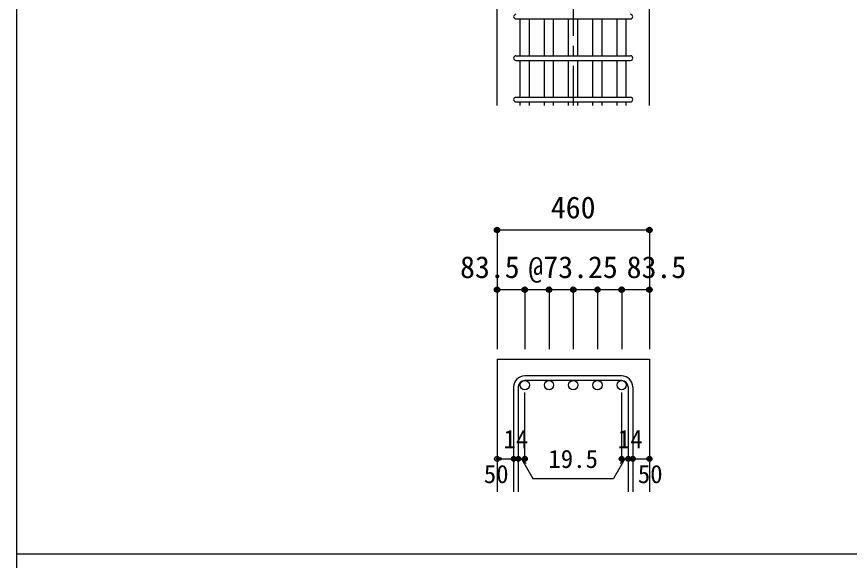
# Model space of a CAD drawing. Units: millimetres at full size, sheet at 1:30; details may follow other scales. Extents: x -5973 to 5954, y -4195 to 4201.
# Drawn here: x -5973 to -3464, y -15 to 1624 of the extents above; entities that cross this region are included whole.
import ezdxf
from ezdxf.enums import TextEntityAlignment as Align

# ---------------------------------------------------------------- set-up
doc = ezdxf.new("R2010")
doc.units = ezdxf.units.MM
doc.header["$LTSCALE"] = 30
doc.header["$PDMODE"] = 32
doc.header["$PDSIZE"] = 15
doc.linetypes.add('CHAIN1', pattern=[8, 5, -1, 1, -1])
for name, color, linetype in [('0-1_躯体線', 2, 'Continuous'), ('0-5_基礎梁筋', 7, 'Continuous'), ('0-6_スタラップ筋', 7, 'Continuous'), ('0-D_寸法', 4, 'Continuous'), ('F-0_枠', 6, 'Continuous')]:
    doc.layers.add(name, color=color, linetype=linetype)
doc.styles.add('ＭＳ ゴシック', font='')
doc.styles.get('ＭＳ ゴシック').set_extended_font_data('MS Gothic')

msp = doc.modelspace()

# ---------------------------------------------------------------- linework, layer by layer
at = {"layer": '0-1_躯体線'}
for p, q in [((-4525.3, 1356.03), (-4525.3, 1756.03)), ((-4525.3, 591.03), (-4525.3, 191.03)), ((-4525.3, 591.03), (-4066.3, 591.03)), ((-4066.3, 591.03), (-4066.3, 191.03))]:
    msp.add_line(p, q, dxfattribs=at)
msp.add_lwpolyline([(-4066.3, 1356.03), (-4066.3, 1756.03), (-3595.8, 1756.03)], dxfattribs=at)
at = {"layer": '0-5_基礎梁筋'}
for p, q in [((-4455.8, 1506.03), (-4455.8, 1617.03)), ((-4427.8, 1506.03), (-4427.8, 1617.03)), ((-4382.8, 1506.03), (-4382.8, 1617.03)), ((-4354.8, 1506.03), (-4354.8, 1617.03)), ((-4309.8, 1506.03), (-4309.8, 1617.03)), ((-4281.8, 1506.03), (-4281.8, 1617.03)), ((-4236.8, 1506.03), (-4236.8, 1617.03)), ((-4208.8, 1506.03), (-4208.8, 1617.03)), ((-4163.8, 1506.03), (-4163.8, 1617.03)), ((-4135.8, 1506.03), (-4135.8, 1617.03)), ((-4455.8, 1381.03), (-4455.8, 1492.03)), ((-4427.8, 1381.03), (-4427.8, 1492.03)), ((-4382.8, 1381.03), (-4382.8, 1492.03)), ((-4354.8, 1381.03), (-4354.8, 1492.03)), ((-4309.8, 1381.03), (-4309.8, 1492.03)), ((-4281.8, 1381.03), (-4281.8, 1492.03)), ((-4236.8, 1381.03), (-4236.8, 1492.03)), ((-4208.8, 1381.03), (-4208.8, 1492.03)), ((-4163.8, 1381.03), (-4163.8, 1492.03)), ((-4135.8, 1381.03), (-4135.8, 1492.03)), ((-4455.8, 1356.03), (-4455.8, 1367.03)), ((-4427.8, 1356.03), (-4427.8, 1367.03)), ((-4382.8, 1356.03), (-4382.8, 1367.03)), ((-4354.8, 1356.03), (-4354.8, 1367.03)), ((-4309.8, 1356.03), (-4309.8, 1367.03)), ((-4281.8, 1356.03), (-4281.8, 1367.03)), ((-4236.8, 1356.03), (-4236.8, 1367.03)), ((-4208.8, 1356.03), (-4208.8, 1367.03)), ((-4163.8, 1356.03), (-4163.8, 1367.03)), ((-4135.8, 1356.03), (-4135.8, 1367.03))]:
    msp.add_line(p, q, dxfattribs=at)
at = {"layer": '0-5_基礎梁筋', "color": 3}
for centre in [(-4441.8, 513.03), (-4368.8, 513.03), (-4295.8, 513.03), (-4222.8, 513.03), (-4149.8, 513.03)]:
    msp.add_circle(centre, 14, dxfattribs=at)
at = {"layer": '0-6_スタラップ筋'}
for p, q in [((-4468.3, 1617.03), (-4123.3, 1617.03)), ((-4468.3, 1506.03), (-4123.3, 1506.03)), ((-4468.3, 1492.03), (-4123.3, 1492.03)), ((-4468.3, 1381.03), (-4123.3, 1381.03)), ((-4468.3, 1367.03), (-4123.3, 1367.03)), ((-4149.8, 541.03), (-4441.8, 541.03)), ((-4149.8, 527.03), (-4441.8, 527.03)), ((-4475.3, 507.53), (-4475.3, 191.03)), ((-4461.3, 507.53), (-4461.3, 191.03)), ((-4130.3, 507.53), (-4130.3, 191.03)), ((-4116.3, 507.53), (-4116.3, 191.03))]:
    msp.add_line(p, q, dxfattribs=at)
for centre, radius, start, end in [((-4468.3, 1624.03), 7, 90, 270), ((-4123.3, 1624.03), 7, 270, 90), ((-4468.3, 1499.03), 7, 90, 270), ((-4123.3, 1499.03), 7, 270, 90), ((-4468.3, 1374.03), 7, 90, 270), ((-4123.3, 1374.03), 7, 270, 90), ((-4441.8, 507.53), 33.5, 90, 180), ((-4441.8, 507.53), 19.5, 90, 180), ((-4149.8, 507.53), 33.5, 0, 90), ((-4149.8, 507.53), 19.5, 0, 90)]:
    msp.add_arc(centre, radius, start, end, dxfattribs=at)
at = {"layer": '0-D_寸法', "linetype": 'CHAIN1'}
msp.add_line((-4295.8, 3156.03), (-4295.8, 1356.03), dxfattribs=at)
at = {"layer": '0-D_寸法'}
for p, q in [((-4525.3, 981.03), (-4525.3, 801.03)), ((-4525.3, 981.03), (-4066.3, 981.03)), ((-4066.3, 981.03), (-4066.3, 801.03)), ((-4066.3, 981.03), (-4066.3, 801.03)), ((-4525.3, 801.03), (-4525.3, 621.03)), ((-4525.3, 801.03), (-4066.3, 801.03)), ((-4441.8, 801.03), (-4441.8, 621.03)), ((-4368.8, 801.03), (-4368.8, 621.03)), ((-4295.8, 801.03), (-4295.8, 621.03)), ((-4222.8, 801.03), (-4222.8, 621.03)), ((-4149.8, 801.03), (-4149.8, 621.03)), ((-4066.3, 801.03), (-4066.3, 621.03)), ((-4441.8, 291.03), (-4441.8, 490.36)), ((-4149.8, 291.03), (-4149.8, 490.36)), ((-4525.3, 291.03), (-4475.3, 291.03)), ((-4475.3, 291.03), (-4441.8, 291.03)), ((-4451.55, 291.03), (-4437.41, 276.89)), ((-4451.55, 291.03), (-4417.33, 231.75)), ((-4140.05, 291.03), (-4174.27, 231.75)), ((-4140.05, 291.03), (-4154.19, 276.89)), ((-4149.8, 291.03), (-4066.3, 291.03)), ((-4130.3, 291.03), (-4116.3, 291.03)), ((-4417.33, 231.75), (-4174.27, 231.75))]:
    msp.add_line(p, q, dxfattribs=at)
for centre, radius in [((-4525.3, 981.03), 8), ((-4525.3, 981.03), 7.2), ((-4525.3, 981.03), 6.4), ((-4525.3, 981.03), 5.6), ((-4525.3, 981.03), 4.8), ((-4525.3, 981.03), 4), ((-4525.3, 981.03), 3.2), ((-4525.3, 981.03), 2.4), ((-4525.3, 981.03), 1.6), ((-4525.3, 981.03), 0.8), ((-4066.3, 981.03), 8), ((-4066.3, 981.03), 7.2), ((-4066.3, 981.03), 6.4), ((-4066.3, 981.03), 5.6), ((-4066.3, 981.03), 4.8), ((-4066.3, 981.03), 4), ((-4066.3, 981.03), 3.2), ((-4066.3, 981.03), 2.4), ((-4066.3, 981.03), 1.6), ((-4066.3, 981.03), 0.8), ((-4525.3, 801.03), 8), ((-4525.3, 801.03), 7.2), ((-4525.3, 801.03), 6.4), ((-4525.3, 801.03), 5.6), ((-4525.3, 801.03), 4.8), ((-4525.3, 801.03), 4), ((-4525.3, 801.03), 3.2), ((-4525.3, 801.03), 2.4), ((-4441.8, 801.03), 8), ((-4441.8, 801.03), 7.2), ((-4441.8, 801.03), 6.4), ((-4441.8, 801.03), 5.6), ((-4441.8, 801.03), 4.8), ((-4441.8, 801.03), 4), ((-4441.8, 801.03), 3.2), ((-4441.8, 801.03), 2.4), ((-4368.8, 801.03), 8), ((-4368.8, 801.03), 7.2), ((-4368.8, 801.03), 6.4), ((-4368.8, 801.03), 5.6), ((-4368.8, 801.03), 4.8), ((-4368.8, 801.03), 4), ((-4368.8, 801.03), 3.2), ((-4368.8, 801.03), 2.4), ((-4295.8, 801.03), 8), ((-4295.8, 801.03), 7.2), ((-4295.8, 801.03), 6.4), ((-4295.8, 801.03), 5.6), ((-4295.8, 801.03), 4.8), ((-4295.8, 801.03), 4), ((-4295.8, 801.03), 3.2), ((-4295.8, 801.03), 2.4), ((-4222.8, 801.03), 8), ((-4222.8, 801.03), 7.2), ((-4222.8, 801.03), 6.4), ((-4222.8, 801.03), 5.6), ((-4222.8, 801.03), 4.8), ((-4222.8, 801.03), 4), ((-4222.8, 801.03), 3.2), ((-4222.8, 801.03), 2.4), ((-4149.8, 801.03), 8), ((-4149.8, 801.03), 7.2), ((-4149.8, 801.03), 6.4), ((-4149.8, 801.03), 5.6), ((-4149.8, 801.03), 4.8), ((-4149.8, 801.03), 4), ((-4149.8, 801.03), 3.2), ((-4149.8, 801.03), 2.4), ((-4066.3, 801.03), 8), ((-4066.3, 801.03), 7.2), ((-4066.3, 801.03), 6.4), ((-4066.3, 801.03), 5.6), ((-4066.3, 801.03), 4.8), ((-4066.3, 801.03), 4), ((-4066.3, 801.03), 3.2), ((-4066.3, 801.03), 2.4), ((-4525.3, 801.03), 1.6), ((-4525.3, 801.03), 0.8), ((-4441.8, 801.03), 1.6), ((-4441.8, 801.03), 0.8), ((-4368.8, 801.03), 1.6), ((-4368.8, 801.03), 0.8), ((-4295.8, 801.03), 1.6), ((-4295.8, 801.03), 0.8), ((-4222.8, 801.03), 1.6), ((-4222.8, 801.03), 0.8), ((-4149.8, 801.03), 1.6), ((-4149.8, 801.03), 0.8), ((-4066.3, 801.03), 1.6), ((-4066.3, 801.03), 0.8), ((-4525.3, 291.03), 2.4), ((-4525.3, 291.03), 2), ((-4525.3, 291.03), 1.6), ((-4525.3, 291.03), 1.2), ((-4525.3, 291.03), 0.8), ((-4525.3, 291.03), 0.4), ((-4516.8, 291.03), 4), ((-4516.8, 291.03), 3.6), ((-4516.8, 291.03), 3.2), ((-4516.8, 291.03), 2.8), ((-4475.3, 291.03), 4), ((-4475.3, 291.03), 3.6), ((-4475.3, 291.03), 3.2), ((-4475.3, 291.03), 2.8), ((-4475.3, 291.03), 2.4), ((-4475.3, 291.03), 2), ((-4475.3, 291.03), 1.6), ((-4475.3, 291.03), 1.2), ((-4475.3, 291.03), 0.8), ((-4475.3, 291.03), 0.4), ((-4461.3, 291.03), 4), ((-4461.3, 291.03), 3.6), ((-4461.3, 291.03), 3.2), ((-4461.3, 291.03), 2.8), ((-4461.3, 291.03), 2.4), ((-4461.3, 291.03), 2), ((-4461.3, 291.03), 1.6), ((-4461.3, 291.03), 1.2), ((-4461.3, 291.03), 0.8), ((-4461.3, 291.03), 0.4), ((-4441.8, 291.03), 4), ((-4441.8, 291.03), 3.6), ((-4441.8, 291.03), 3.2), ((-4441.8, 291.03), 2.8), ((-4441.8, 291.03), 2.4), ((-4441.8, 291.03), 2), ((-4441.8, 291.03), 1.6), ((-4441.8, 291.03), 1.2), ((-4441.8, 291.03), 0.8), ((-4441.8, 291.03), 0.4), ((-4149.8, 291.03), 4), ((-4149.8, 291.03), 3.6), ((-4149.8, 291.03), 3.2), ((-4149.8, 291.03), 2.8), ((-4149.8, 291.03), 2.4), ((-4149.8, 291.03), 2), ((-4149.8, 291.03), 1.6), ((-4149.8, 291.03), 1.2), ((-4149.8, 291.03), 0.8), ((-4149.8, 291.03), 0.4), ((-4130.3, 291.03), 4), ((-4130.3, 291.03), 3.6), ((-4130.3, 291.03), 3.2), ((-4130.3, 291.03), 2.8), ((-4130.3, 291.03), 2.4), ((-4130.3, 291.03), 2), ((-4130.3, 291.03), 1.6), ((-4130.3, 291.03), 1.2), ((-4130.3, 291.03), 0.8), ((-4130.3, 291.03), 0.4), ((-4116.3, 291.03), 4), ((-4116.3, 291.03), 3.6), ((-4116.3, 291.03), 3.2), ((-4116.3, 291.03), 2.8), ((-4116.3, 291.03), 2.4), ((-4116.3, 291.03), 2), ((-4116.3, 291.03), 1.6), ((-4116.3, 291.03), 1.2), ((-4116.3, 291.03), 0.8), ((-4116.3, 291.03), 0.4), ((-4066.3, 291.03), 4), ((-4066.3, 291.03), 3.6), ((-4066.3, 291.03), 3.2), ((-4066.3, 291.03), 2.8), ((-4066.3, 291.03), 2.4), ((-4066.3, 291.03), 2), ((-4066.3, 291.03), 1.6), ((-4066.3, 291.03), 1.2), ((-4066.3, 291.03), 0.8), ((-4066.3, 291.03), 0.4)]:
    msp.add_circle(centre, radius, dxfattribs=at)
at = {"layer": '0-D_寸法', "color": 7}
for p in [(-4525.3, 981.03), (-4066.3, 981.03), (-4525.3, 801.03), (-4441.8, 801.03), (-4368.8, 801.03), (-4295.8, 801.03), (-4222.8, 801.03), (-4149.8, 801.03), (-4066.3, 801.03), (-4525.3, 291.03), (-4475.3, 291.03), (-4461.3, 291.03), (-4441.8, 291.03), (-4149.8, 291.03), (-4130.3, 291.03), (-4116.3, 291.03), (-4066.3, 291.03)]:
    msp.add_point(p, dxfattribs=at)
at = {"layer": 'F-0_枠'}
msp.add_line((-5972.88, 4201.15), (-5972.88, -4195.24), dxfattribs=at)
at = {"layer": 'F-0_枠', "color": 2}
msp.add_line((3723.6, 2.95), (-5972.88, 2.95), dxfattribs=at)

# ---------------------------------------------------------------- texts
at = {"layer": '0-D_寸法', "style": 'ＭＳ ゴシック'}
for s, height, p in [('460', 65.98, (-4363.3, 996.03)), ('83.5', 65.98, (-4636.8, 816.03)), ('@73.25', 65.98, (-4430.8, 816.03)), ('83.5', 65.98, (-4134.8, 816.03)), ('14', 54.99, (-4505.84, 306.48)), ('14', 54.99, (-4161.26, 306.48)), ('19.5', 54.99, (-4370.8, 246.75)), ('50', 54.99, (-4565.3, 201.03)), ('50', 54.99, (-4101.3, 201.03))]:
    msp.add_text(s, height=height, dxfattribs=at).set_placement(p, align=Align.BOTTOM_LEFT)

doc.saveas('drawing.dxf')
